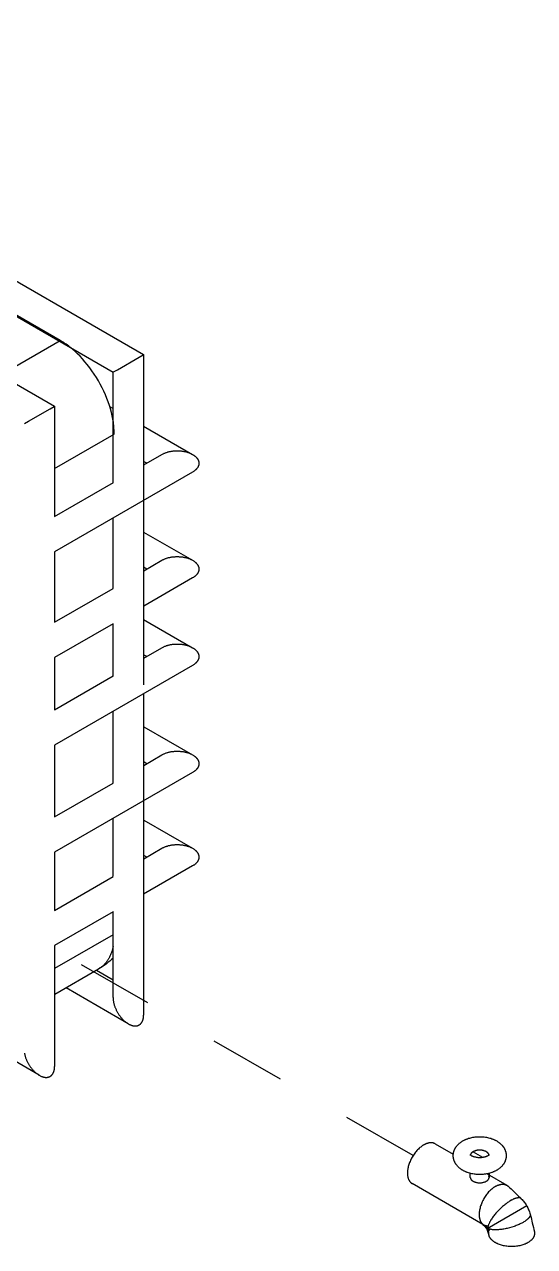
# Model space of a CAD drawing. Header units: millimetres. Extents: x 1.5 to 37.9, y -0.3 to 12.6.
# Drawn here: x 36.196 to 36.863, y 2.585 to 4.182 of the extents above; entities that cross this region are included whole.
import ezdxf

# ---------------------------------------------------------------- set-up
doc = ezdxf.new("R2010")
doc.units = ezdxf.units.MM
doc.linetypes.add('ACAD_ISO02W100', pattern=[15, 12, -3])
doc.layers.add('0.2', color=6, linetype='Continuous', lineweight=15)
doc.layers.add('0.3', color=4, linetype='Continuous', lineweight=20)

msp = doc.modelspace()

# ---------------------------------------------------------------- linework, layer by layer
at = {"layer": '0.2', "linetype": 'ACAD_ISO02W100', "lineweight": -3, "ltscale": 0.008}
msp.add_line((36.704, 2.704), (36.0042, 3.1068), dxfattribs=at)
at = {"layer": '0.3', "lineweight": -3}
for points in [[(35.6046, 4.1817), (36.3517, 3.7503)], [(36.3117, 3.7272), (35.6046, 4.1355)], [(35.4882, 4.1145), (36.2353, 3.6831)], [(36.2425, 3.7689), (35.6768, 4.0955)], [(36.1649, 3.7241), (36.2425, 3.7689)], [(36.3132, 3.6465), (36.3132, 3.6483), (36.3132, 3.6502), (36.3131, 3.652), (36.3129, 3.654), (36.3128, 3.6559), (36.3126, 3.6579), (36.3123, 3.66), (36.3121, 3.662), (36.3114, 3.6662), (36.3105, 3.6705), (36.3095, 3.6749), (36.3083, 3.6794), (36.3069, 3.6839), (36.3053, 3.6885), (36.3036, 3.6932), (36.3017, 3.6978), (36.2996, 3.7024), (36.2974, 3.7071), (36.295, 3.7116), (36.2925, 3.7162), (36.2899, 3.7206), (36.2871, 3.725), (36.2842, 3.7292), (36.2812, 3.7333), (36.2781, 3.7373), (36.275, 3.7411), (36.2718, 3.7447), (36.2686, 3.7482), (36.2653, 3.7515), (36.262, 3.7546), (36.2587, 3.7575), (36.2554, 3.7602), (36.2538, 3.7614), (36.2521, 3.7626), (36.2505, 3.7638), (36.2489, 3.7649), (36.2473, 3.766), (36.2457, 3.767), (36.2441, 3.768), (36.2425, 3.7689)], [(36.3176, 3.7306), (36.3459, 3.747)], [(36.3459, 3.747), (36.351, 3.7499)], [(36.3517, 3.7503), (36.3517, 3.319)], [(36.3117, 3.583), (36.3117, 3.7272)], [(36.3125, 3.7277), (36.3176, 3.7306)], [(36.2012, 3.6634), (36.2294, 3.6797)], [(36.2294, 3.6797), (36.2346, 3.6827)], [(36.2353, 3.6831), (36.2353, 3.5389)], [(36.3073, 3.6825), (36.3117, 3.68)], [(36.196, 3.6605), (36.2012, 3.6634)], [(36.3517, 3.6569), (36.4157, 3.62)], [(36.2354, 3.6015), (36.3132, 3.6465)], [(36.3757, 3.62), (36.3764, 3.6204), (36.3771, 3.6208), (36.3779, 3.6211), (36.3786, 3.6215), (36.3794, 3.6218), (36.3802, 3.6221), (36.381, 3.6224), (36.3818, 3.6227), (36.3827, 3.6229), (36.3835, 3.6232), (36.3844, 3.6234), (36.3852, 3.6236), (36.3861, 3.6238), (36.387, 3.624), (36.3879, 3.6241), (36.3887, 3.6243), (36.3896, 3.6244), (36.3905, 3.6245), (36.3913, 3.6246), (36.3922, 3.6246), (36.393, 3.6247), (36.3939, 3.6247), (36.3948, 3.6247), (36.3957, 3.6248)], [(36.3957, 3.6248), (36.3965, 3.6247), (36.3974, 3.6247), (36.3983, 3.6247), (36.3991, 3.6246), (36.4, 3.6246), (36.4009, 3.6245), (36.4017, 3.6244), (36.4026, 3.6243), (36.4035, 3.6241), (36.4043, 3.624), (36.4052, 3.6238), (36.4061, 3.6236), (36.4069, 3.6234), (36.4078, 3.6232), (36.4086, 3.6229), (36.4095, 3.6227), (36.4103, 3.6224), (36.4111, 3.6221), (36.4119, 3.6218), (36.4127, 3.6215), (36.4134, 3.6211), (36.4142, 3.6208), (36.4149, 3.6204), (36.4156, 3.62), (36.4163, 3.6196), (36.4169, 3.6192), (36.4176, 3.6188), (36.4182, 3.6183), (36.4187, 3.6179), (36.419, 3.6176), (36.4193, 3.6174), (36.4195, 3.6172), (36.4198, 3.6169), (36.42, 3.6167), (36.4203, 3.6165), (36.4205, 3.6162), (36.4207, 3.616), (36.4209, 3.6157), (36.4212, 3.6155), (36.4214, 3.6152), (36.4216, 3.615), (36.4217, 3.6147), (36.4219, 3.6145), (36.4221, 3.6142), (36.4222, 3.614), (36.4224, 3.6137), (36.4225, 3.6135), (36.4227, 3.6132), (36.4228, 3.613), (36.4229, 3.6127), (36.4231, 3.6125), (36.4232, 3.6122), (36.4233, 3.612), (36.4234, 3.6117), (36.4234, 3.6115), (36.4235, 3.6112), (36.4236, 3.611), (36.4237, 3.6107), (36.4237, 3.6105), (36.4238, 3.6102), (36.4238, 3.61), (36.4239, 3.6097), (36.4239, 3.6095), (36.4239, 3.6092), (36.4239, 3.6089), (36.4239, 3.6087), (36.4239, 3.6084)], [(36.3557, 3.6084), (36.3517, 3.6107)], [(36.352, 3.6063), (36.3757, 3.62)], [(36.4239, 3.6084), (36.4239, 3.6082), (36.4239, 3.6079), (36.4239, 3.6077), (36.4239, 3.6074), (36.4239, 3.6071), (36.4238, 3.6069), (36.4238, 3.6066), (36.4237, 3.6064), (36.4237, 3.6061), (36.4236, 3.6059), (36.4235, 3.6056), (36.4234, 3.6054), (36.4234, 3.6051), (36.4233, 3.6049), (36.4232, 3.6046), (36.4231, 3.6044), (36.4229, 3.6041), (36.4228, 3.6039), (36.4227, 3.6036), (36.4225, 3.6034), (36.4224, 3.6031), (36.4222, 3.6029), (36.4221, 3.6026), (36.4219, 3.6024), (36.4217, 3.6021), (36.4216, 3.6019), (36.4214, 3.6016), (36.4212, 3.6014), (36.4209, 3.6011), (36.4207, 3.6009), (36.4205, 3.6006), (36.4203, 3.6004), (36.42, 3.6001), (36.4198, 3.5999), (36.4195, 3.5997), (36.4193, 3.5994), (36.419, 3.5992), (36.4187, 3.599), (36.4182, 3.5985), (36.4176, 3.5981), (36.4169, 3.5977), (36.4163, 3.5973), (36.4157, 3.5969)], [(36.4157, 3.5969), (36.2353, 3.4927)], [(36.2353, 3.5389), (36.3121, 3.5833)], [(36.3117, 3.4448), (36.3117, 3.5369)], [(36.3517, 3.5186), (36.4157, 3.4817)], [(36.2353, 3.4927), (36.2353, 3.4007)], [(36.3521, 3.4681), (36.3757, 3.4817)], [(36.3757, 3.4817), (36.3764, 3.4821), (36.3771, 3.4825), (36.3779, 3.4829), (36.3786, 3.4832), (36.3794, 3.4835), (36.3802, 3.4839), (36.381, 3.4842), (36.3818, 3.4844), (36.3827, 3.4847), (36.3835, 3.4849), (36.3844, 3.4852), (36.3852, 3.4854), (36.3861, 3.4855), (36.387, 3.4857), (36.3879, 3.4859), (36.3887, 3.486), (36.3896, 3.4861), (36.3905, 3.4862), (36.3913, 3.4863), (36.3922, 3.4864), (36.393, 3.4864), (36.3939, 3.4865), (36.3948, 3.4865), (36.3957, 3.4865)], [(36.3957, 3.4865), (36.3965, 3.4865), (36.3974, 3.4865), (36.3983, 3.4864), (36.3991, 3.4864), (36.4, 3.4863), (36.4009, 3.4862), (36.4017, 3.4861), (36.4026, 3.486), (36.4035, 3.4859), (36.4043, 3.4857), (36.4052, 3.4855), (36.4061, 3.4854), (36.4069, 3.4852), (36.4078, 3.4849), (36.4086, 3.4847), (36.4095, 3.4844), (36.4103, 3.4842), (36.4111, 3.4839), (36.4119, 3.4835), (36.4127, 3.4832), (36.4134, 3.4829), (36.4142, 3.4825), (36.4149, 3.4821), (36.4156, 3.4817), (36.4163, 3.4814), (36.4169, 3.4809), (36.4176, 3.4805), (36.4182, 3.4801), (36.4187, 3.4796), (36.419, 3.4794), (36.4193, 3.4792), (36.4195, 3.4789), (36.4198, 3.4787), (36.42, 3.4785), (36.4203, 3.4782), (36.4205, 3.478), (36.4207, 3.4777), (36.4209, 3.4775), (36.4212, 3.4772), (36.4214, 3.477), (36.4216, 3.4767), (36.4217, 3.4765), (36.4219, 3.4762), (36.4221, 3.476), (36.4222, 3.4757), (36.4224, 3.4755), (36.4225, 3.4752), (36.4227, 3.475), (36.4228, 3.4747), (36.4229, 3.4745), (36.4231, 3.4742), (36.4232, 3.474), (36.4233, 3.4737), (36.4234, 3.4735), (36.4234, 3.4732), (36.4235, 3.473), (36.4236, 3.4727), (36.4237, 3.4725), (36.4237, 3.4722), (36.4238, 3.472), (36.4238, 3.4717), (36.4239, 3.4715), (36.4239, 3.4712), (36.4239, 3.4709), (36.4239, 3.4707), (36.4239, 3.4704), (36.4239, 3.4702)], [(36.3557, 3.4702), (36.3517, 3.4725)], [(36.4239, 3.4702), (36.4239, 3.4699), (36.4239, 3.4697), (36.4239, 3.4694), (36.4239, 3.4691), (36.4239, 3.4689), (36.4238, 3.4686), (36.4238, 3.4684), (36.4237, 3.4681), (36.4237, 3.4679), (36.4236, 3.4676), (36.4235, 3.4674), (36.4234, 3.4671), (36.4234, 3.4669), (36.4233, 3.4666), (36.4232, 3.4664), (36.4231, 3.4661), (36.4229, 3.4659), (36.4228, 3.4656), (36.4227, 3.4654), (36.4225, 3.4651), (36.4224, 3.4649), (36.4222, 3.4646), (36.4221, 3.4644), (36.4219, 3.4641), (36.4217, 3.4639), (36.4216, 3.4636), (36.4214, 3.4634), (36.4212, 3.4631), (36.4209, 3.4629), (36.4207, 3.4626), (36.4205, 3.4624), (36.4203, 3.4621), (36.42, 3.4619), (36.4198, 3.4617), (36.4195, 3.4614), (36.4193, 3.4612), (36.419, 3.461), (36.4187, 3.4607), (36.4182, 3.4603), (36.4176, 3.4599), (36.4169, 3.4594), (36.4163, 3.459), (36.4157, 3.4586)], [(36.4157, 3.4586), (36.3519, 3.4218)], [(36.2353, 3.4007), (36.3117, 3.4448)], [(36.3517, 3.4044), (36.4157, 3.3675)], [(36.3117, 3.3986), (36.2353, 3.3545)], [(36.3117, 3.3305), (36.3117, 3.3986)], [(36.3757, 3.3675), (36.3764, 3.3679), (36.3771, 3.3683), (36.3779, 3.3686), (36.3786, 3.369), (36.3794, 3.3693), (36.3802, 3.3696), (36.381, 3.3699), (36.3818, 3.3702), (36.3827, 3.3704), (36.3835, 3.3707), (36.3844, 3.3709), (36.3852, 3.3711), (36.3861, 3.3713), (36.387, 3.3715), (36.3879, 3.3716), (36.3887, 3.3717), (36.3896, 3.3719), (36.3905, 3.372), (36.3913, 3.372), (36.3922, 3.3721), (36.393, 3.3722), (36.3939, 3.3722), (36.3948, 3.3722), (36.3957, 3.3722)], [(36.3957, 3.3722), (36.3965, 3.3722), (36.3974, 3.3722), (36.3983, 3.3722), (36.3991, 3.3721), (36.4, 3.372), (36.4009, 3.372), (36.4017, 3.3719), (36.4026, 3.3717), (36.4035, 3.3716), (36.4043, 3.3715), (36.4052, 3.3713), (36.4061, 3.3711), (36.4069, 3.3709), (36.4078, 3.3707), (36.4086, 3.3704), (36.4095, 3.3702), (36.4103, 3.3699), (36.4111, 3.3696), (36.4119, 3.3693), (36.4127, 3.369), (36.4134, 3.3686), (36.4142, 3.3683), (36.4149, 3.3679), (36.4156, 3.3675), (36.4163, 3.3671), (36.4169, 3.3667), (36.4176, 3.3662), (36.4182, 3.3658), (36.4187, 3.3654), (36.419, 3.3651), (36.4193, 3.3649), (36.4195, 3.3647), (36.4198, 3.3644), (36.42, 3.3642), (36.4203, 3.3639), (36.4205, 3.3637), (36.4207, 3.3635), (36.4209, 3.3632), (36.4212, 3.363), (36.4214, 3.3627), (36.4216, 3.3625), (36.4217, 3.3622), (36.4219, 3.362), (36.4221, 3.3617), (36.4222, 3.3615), (36.4224, 3.3612), (36.4225, 3.361), (36.4227, 3.3607), (36.4228, 3.3605), (36.4229, 3.3602), (36.4231, 3.3599), (36.4232, 3.3597), (36.4233, 3.3595), (36.4234, 3.3592), (36.4234, 3.359), (36.4235, 3.3587), (36.4236, 3.3585), (36.4237, 3.3582), (36.4237, 3.358), (36.4238, 3.3577), (36.4238, 3.3574), (36.4239, 3.3572), (36.4239, 3.3569), (36.4239, 3.3567), (36.4239, 3.3564), (36.4239, 3.3562), (36.4239, 3.3559)], [(36.2353, 3.3545), (36.2353, 3.2864)], [(36.3557, 3.3559), (36.3517, 3.3582)], [(36.3519, 3.3537), (36.3757, 3.3675)], [(36.4239, 3.3559), (36.4239, 3.3557), (36.4239, 3.3554), (36.4239, 3.3551), (36.4239, 3.3549), (36.4239, 3.3546), (36.4238, 3.3544), (36.4238, 3.3541), (36.4237, 3.3539), (36.4237, 3.3536), (36.4236, 3.3534), (36.4235, 3.3531), (36.4234, 3.3529), (36.4234, 3.3526), (36.4233, 3.3524), (36.4232, 3.3521), (36.4231, 3.3519), (36.4229, 3.3516), (36.4228, 3.3514), (36.4227, 3.3511), (36.4225, 3.3509), (36.4224, 3.3506), (36.4222, 3.3503), (36.4221, 3.3501), (36.4219, 3.3499), (36.4217, 3.3496), (36.4216, 3.3493), (36.4214, 3.3491), (36.4212, 3.3488), (36.4209, 3.3486), (36.4207, 3.3484), (36.4205, 3.3481), (36.4203, 3.3479), (36.42, 3.3476), (36.4198, 3.3474), (36.4195, 3.3472), (36.4193, 3.3469), (36.419, 3.3467), (36.4187, 3.3465), (36.4182, 3.346), (36.4176, 3.3456), (36.4169, 3.3452), (36.4163, 3.3448), (36.4157, 3.3444)], [(36.4157, 3.3444), (36.2353, 3.2402)], [(36.2353, 3.2864), (36.3119, 3.3307)], [(36.3517, 3.3074), (36.3517, 2.8876)], [(36.3117, 3.1906), (36.3117, 3.2843)], [(36.3519, 3.2643), (36.4157, 3.2275)], [(36.2353, 3.2402), (36.2353, 3.1465)], [(36.3518, 3.2138), (36.3757, 3.2275)], [(36.3757, 3.2276), (36.3764, 3.2279), (36.3771, 3.2283), (36.3779, 3.2287), (36.3786, 3.229), (36.3794, 3.2294), (36.3802, 3.2297), (36.381, 3.23), (36.3818, 3.2302), (36.3827, 3.2305), (36.3835, 3.2307), (36.3844, 3.231), (36.3852, 3.2312), (36.3861, 3.2314), (36.387, 3.2315), (36.3879, 3.2317), (36.3887, 3.2318), (36.3896, 3.2319), (36.3905, 3.232), (36.3913, 3.2321), (36.3922, 3.2322), (36.393, 3.2322), (36.3939, 3.2323), (36.3948, 3.2323), (36.3957, 3.2323)], [(36.3957, 3.2323), (36.3965, 3.2323), (36.3974, 3.2323), (36.3983, 3.2322), (36.3991, 3.2322), (36.4, 3.2321), (36.4009, 3.232), (36.4017, 3.2319), (36.4026, 3.2318), (36.4035, 3.2317), (36.4043, 3.2315), (36.4052, 3.2314), (36.4061, 3.2312), (36.4069, 3.231), (36.4078, 3.2307), (36.4086, 3.2305), (36.4095, 3.2302), (36.4103, 3.23), (36.4111, 3.2297), (36.4119, 3.2294), (36.4127, 3.229), (36.4134, 3.2287), (36.4142, 3.2283), (36.4149, 3.2279), (36.4156, 3.2276), (36.4163, 3.2272), (36.4169, 3.2267), (36.4176, 3.2263), (36.4182, 3.2259), (36.4187, 3.2254), (36.419, 3.2252), (36.4193, 3.225), (36.4195, 3.2247), (36.4198, 3.2245), (36.42, 3.2243), (36.4203, 3.224), (36.4205, 3.2238), (36.4207, 3.2235), (36.4209, 3.2233), (36.4212, 3.2231), (36.4214, 3.2228), (36.4216, 3.2226), (36.4217, 3.2223), (36.4219, 3.222), (36.4221, 3.2218), (36.4222, 3.2215), (36.4224, 3.2213), (36.4225, 3.221), (36.4227, 3.2208), (36.4228, 3.2205), (36.4229, 3.2203), (36.4231, 3.22), (36.4232, 3.2198), (36.4233, 3.2195), (36.4234, 3.2193), (36.4234, 3.219), (36.4235, 3.2188), (36.4236, 3.2185), (36.4237, 3.2183), (36.4237, 3.218), (36.4238, 3.2178), (36.4238, 3.2175), (36.4239, 3.2173), (36.4239, 3.217), (36.4239, 3.2168), (36.4239, 3.2165), (36.4239, 3.2162), (36.4239, 3.216)], [(36.3557, 3.216), (36.3519, 3.2182)], [(36.4239, 3.216), (36.4239, 3.2157), (36.4239, 3.2155), (36.4239, 3.2152), (36.4239, 3.215), (36.4239, 3.2147), (36.4238, 3.2144), (36.4238, 3.2142), (36.4237, 3.2139), (36.4237, 3.2137), (36.4236, 3.2134), (36.4235, 3.2132), (36.4234, 3.2129), (36.4234, 3.2127), (36.4233, 3.2124), (36.4232, 3.2122), (36.4231, 3.212), (36.4229, 3.2117), (36.4228, 3.2114), (36.4227, 3.2112), (36.4225, 3.2109), (36.4224, 3.2107), (36.4222, 3.2104), (36.4221, 3.2102), (36.4219, 3.2099), (36.4217, 3.2097), (36.4216, 3.2094), (36.4214, 3.2092), (36.4212, 3.2089), (36.4209, 3.2087), (36.4207, 3.2084), (36.4205, 3.2082), (36.4203, 3.208), (36.42, 3.2077), (36.4198, 3.2075), (36.4195, 3.2072), (36.4193, 3.207), (36.419, 3.2068), (36.4187, 3.2065), (36.4182, 3.2061), (36.4176, 3.2057), (36.4169, 3.2052), (36.4163, 3.2048), (36.4157, 3.2044)], [(36.4157, 3.2044), (36.2353, 3.1003)], [(36.2353, 3.1465), (36.3119, 3.1907)], [(36.3117, 3.069), (36.3117, 3.1444)], [(36.3519, 3.1423), (36.4157, 3.1055)], [(36.2353, 3.1003), (36.2353, 3.0244)], [(36.3518, 3.0917), (36.3757, 3.1055)], [(36.3757, 3.1055), (36.3764, 3.1059), (36.3771, 3.1063), (36.3779, 3.1066), (36.3786, 3.107), (36.3794, 3.1073), (36.3802, 3.1076), (36.381, 3.1079), (36.3818, 3.1082), (36.3827, 3.1084), (36.3835, 3.1087), (36.3844, 3.1089), (36.3852, 3.1091), (36.3861, 3.1093), (36.387, 3.1095), (36.3879, 3.1096), (36.3887, 3.1098), (36.3896, 3.1099), (36.3905, 3.11), (36.3913, 3.1101), (36.3922, 3.1101), (36.393, 3.1102), (36.3939, 3.1102), (36.3948, 3.1103), (36.3957, 3.1103)], [(36.3957, 3.1103), (36.3965, 3.1103), (36.3974, 3.1102), (36.3983, 3.1102), (36.3991, 3.1101), (36.4, 3.1101), (36.4009, 3.11), (36.4017, 3.1099), (36.4026, 3.1098), (36.4035, 3.1096), (36.4043, 3.1095), (36.4052, 3.1093), (36.4061, 3.1091), (36.4069, 3.1089), (36.4078, 3.1087), (36.4086, 3.1084), (36.4095, 3.1082), (36.4103, 3.1079), (36.4111, 3.1076), (36.4119, 3.1073), (36.4127, 3.107), (36.4134, 3.1066), (36.4142, 3.1063), (36.4149, 3.1059), (36.4156, 3.1055), (36.4163, 3.1051), (36.4169, 3.1047), (36.4176, 3.1043), (36.4182, 3.1038), (36.4187, 3.1034), (36.419, 3.1032), (36.4193, 3.1029), (36.4195, 3.1027), (36.4198, 3.1025), (36.42, 3.1022), (36.4203, 3.102), (36.4205, 3.1017), (36.4207, 3.1015), (36.4209, 3.1012), (36.4212, 3.101), (36.4214, 3.1008), (36.4216, 3.1005), (36.4217, 3.1002), (36.4219, 3.1), (36.4221, 3.0997), (36.4222, 3.0995), (36.4224, 3.0992), (36.4225, 3.099), (36.4227, 3.0987), (36.4228, 3.0985), (36.4229, 3.0982), (36.4231, 3.098), (36.4232, 3.0977), (36.4233, 3.0975), (36.4234, 3.0972), (36.4234, 3.097), (36.4235, 3.0967), (36.4236, 3.0965), (36.4237, 3.0962), (36.4237, 3.096), (36.4238, 3.0957), (36.4238, 3.0955), (36.4239, 3.0952), (36.4239, 3.095), (36.4239, 3.0947), (36.4239, 3.0944), (36.4239, 3.0942), (36.4239, 3.0939)], [(36.4157, 3.0824), (36.3517, 3.0455)], [(36.3557, 3.0939), (36.3519, 3.0961)], [(36.4239, 3.0939), (36.4239, 3.0937), (36.4239, 3.0934), (36.4239, 3.0932), (36.4239, 3.0929), (36.4239, 3.0927), (36.4238, 3.0924), (36.4238, 3.0921), (36.4237, 3.0919), (36.4237, 3.0916), (36.4236, 3.0914), (36.4235, 3.0911), (36.4234, 3.0909), (36.4234, 3.0906), (36.4233, 3.0904), (36.4232, 3.0901), (36.4231, 3.0899), (36.4229, 3.0896), (36.4228, 3.0894), (36.4227, 3.0891), (36.4225, 3.0889), (36.4224, 3.0886), (36.4222, 3.0884), (36.4221, 3.0881), (36.4219, 3.0879), (36.4217, 3.0876), (36.4216, 3.0874), (36.4214, 3.0871), (36.4212, 3.0869), (36.4209, 3.0866), (36.4207, 3.0864), (36.4205, 3.0861), (36.4203, 3.0859), (36.42, 3.0857), (36.4198, 3.0854), (36.4195, 3.0852), (36.4193, 3.0849), (36.419, 3.0847), (36.4187, 3.0845), (36.4182, 3.084), (36.4176, 3.0836), (36.4169, 3.0832), (36.4163, 3.0828), (36.4157, 3.0824)], [(36.2353, 3.0244), (36.3119, 3.0687)], [(36.3117, 3.0224), (36.2353, 2.9783)], [(36.3117, 2.9107), (36.3117, 3.0228)], [(36.3117, 2.9924), (36.2353, 2.9483)], [(36.2353, 2.9783), (36.2353, 2.8204)], [(36.3117, 2.9773), (36.3114, 2.9757), (36.311, 2.974), (36.3105, 2.9724), (36.31, 2.9708), (36.3095, 2.9692), (36.3089, 2.9676), (36.3083, 2.9661), (36.3076, 2.9646), (36.3069, 2.9631), (36.3065, 2.9624), (36.3061, 2.9617), (36.3057, 2.961), (36.3053, 2.9603), (36.3049, 2.9597), (36.3045, 2.959), (36.3041, 2.9583), (36.3036, 2.9577), (36.3031, 2.9571), (36.3027, 2.9564), (36.3022, 2.9558), (36.3017, 2.9552), (36.3012, 2.9547), (36.3007, 2.9541), (36.3002, 2.9535), (36.2996, 2.953), (36.2991, 2.9525), (36.2986, 2.9519), (36.298, 2.9514), (36.2974, 2.9509), (36.2968, 2.9505), (36.2962, 2.95), (36.2957, 2.9495), (36.295, 2.9491), (36.2944, 2.9487), (36.2938, 2.9483), (36.2932, 2.9479), (36.2925, 2.9475)], [(36.3119, 2.9621), (36.3097, 2.96), (36.3074, 2.958), (36.3051, 2.9561), (36.3027, 2.9542), (36.3002, 2.9524), (36.2977, 2.9507), (36.2951, 2.9491), (36.2925, 2.9475)], [(36.2925, 2.9475), (36.2355, 2.9146)], [(36.2903, 2.9462), (36.3117, 2.9338)], [(36.3317, 2.8761), (36.2504, 2.923)], [(36.3117, 2.9107), (36.3117, 2.9099), (36.3118, 2.9091), (36.3118, 2.9082), (36.3119, 2.9074), (36.312, 2.9066), (36.3121, 2.9057), (36.3123, 2.9049), (36.3125, 2.904), (36.3127, 2.9032), (36.3129, 2.9023), (36.3131, 2.9015), (36.3134, 2.9006), (36.3136, 2.8998), (36.3139, 2.8989), (36.3142, 2.8981), (36.3145, 2.8973), (36.3149, 2.8965), (36.3152, 2.8957), (36.3156, 2.8949), (36.3159, 2.8941), (36.3163, 2.8933), (36.3167, 2.8926), (36.3171, 2.8918), (36.3176, 2.891)], [(36.3176, 2.891), (36.318, 2.8903), (36.3185, 2.8895), (36.3189, 2.8888), (36.3194, 2.8881), (36.3199, 2.8874), (36.3204, 2.8867), (36.3209, 2.886), (36.3215, 2.8853), (36.322, 2.8846), (36.3226, 2.8839), (36.3232, 2.8832), (36.3238, 2.8826), (36.3244, 2.8819), (36.325, 2.8813), (36.3256, 2.8807), (36.3263, 2.8801), (36.3269, 2.8795), (36.3276, 2.879), (36.3283, 2.8784), (36.3289, 2.8779), (36.3296, 2.8774), (36.3303, 2.877), (36.331, 2.8765), (36.3317, 2.8761)], [(36.3317, 2.8761), (36.3324, 2.8757), (36.333, 2.8754), (36.3337, 2.8751), (36.3344, 2.8748), (36.3351, 2.8745), (36.3354, 2.8744), (36.3357, 2.8743), (36.3361, 2.8741), (36.3364, 2.874), (36.3367, 2.8739), (36.3371, 2.8739), (36.3374, 2.8738), (36.3377, 2.8737), (36.338, 2.8736), (36.3383, 2.8736), (36.3387, 2.8735), (36.339, 2.8735), (36.3393, 2.8734), (36.3396, 2.8734), (36.3399, 2.8734), (36.3402, 2.8734), (36.3405, 2.8734), (36.3408, 2.8734), (36.3411, 2.8734), (36.3414, 2.8734), (36.3416, 2.8734), (36.3419, 2.8734), (36.3422, 2.8735), (36.3424, 2.8735), (36.3427, 2.8736), (36.343, 2.8736), (36.3432, 2.8737), (36.3435, 2.8737), (36.3437, 2.8738), (36.344, 2.8739), (36.3442, 2.874), (36.3445, 2.874), (36.3447, 2.8741), (36.3449, 2.8742), (36.3452, 2.8743), (36.3454, 2.8745), (36.3456, 2.8746), (36.3459, 2.8747)], [(36.3459, 2.8747), (36.3461, 2.8748), (36.3463, 2.875), (36.3465, 2.8751), (36.3467, 2.8753), (36.3469, 2.8754), (36.3471, 2.8756), (36.3473, 2.8757), (36.3475, 2.8759), (36.3477, 2.8761), (36.3479, 2.8763), (36.3481, 2.8765), (36.3482, 2.8767), (36.3484, 2.8769), (36.3486, 2.8771), (36.3487, 2.8773), (36.3489, 2.8775), (36.3491, 2.8777), (36.3492, 2.8779), (36.3494, 2.8782), (36.3495, 2.8784), (36.3497, 2.8787), (36.3498, 2.8789), (36.35, 2.8792), (36.3501, 2.8795), (36.3502, 2.8798), (36.3503, 2.8801), (36.3505, 2.8803), (36.3506, 2.8806), (36.3507, 2.881), (36.3508, 2.8813), (36.3509, 2.8816), (36.351, 2.8819), (36.3511, 2.8822), (36.3512, 2.8826), (36.3512, 2.8829), (36.3513, 2.8832), (36.3514, 2.8836), (36.3514, 2.8839), (36.3515, 2.8846), (36.3516, 2.8854), (36.3517, 2.8861), (36.3517, 2.8869), (36.3517, 2.8876)], [(36.2153, 2.8089), (36.1339, 2.8559)], [(36.1959, 2.8377), (36.196, 2.8368), (36.1962, 2.836), (36.1965, 2.8351), (36.1967, 2.8343), (36.1969, 2.8334), (36.1972, 2.8326), (36.1975, 2.8317), (36.1978, 2.8309), (36.1981, 2.8301), (36.1985, 2.8293), (36.1988, 2.8285), (36.1992, 2.8277), (36.1995, 2.8269), (36.1999, 2.8261), (36.2003, 2.8253), (36.2007, 2.8246), (36.2012, 2.8238)], [(36.2012, 2.8238), (36.2016, 2.8231), (36.2021, 2.8223), (36.2025, 2.8216), (36.203, 2.8209), (36.2035, 2.8202), (36.204, 2.8195), (36.2045, 2.8188), (36.205, 2.8181), (36.2056, 2.8174), (36.2062, 2.8167), (36.2068, 2.816), (36.2074, 2.8154), (36.208, 2.8147), (36.2086, 2.8141), (36.2092, 2.8135), (36.2099, 2.8129), (36.2105, 2.8123), (36.2112, 2.8118), (36.2118, 2.8112), (36.2125, 2.8107), (36.2132, 2.8102), (36.2139, 2.8098), (36.2146, 2.8093), (36.2153, 2.8089)], [(36.2294, 2.8075), (36.2297, 2.8076), (36.2299, 2.8078), (36.2301, 2.8079), (36.2303, 2.8081), (36.2305, 2.8082), (36.2307, 2.8084), (36.2309, 2.8085), (36.2311, 2.8087), (36.2313, 2.8089), (36.2315, 2.8091), (36.2317, 2.8093), (36.2318, 2.8094), (36.232, 2.8096), (36.2322, 2.8098), (36.2323, 2.8101), (36.2325, 2.8103), (36.2327, 2.8105), (36.2328, 2.8107), (36.233, 2.811), (36.2331, 2.8112), (36.2333, 2.8115), (36.2334, 2.8117), (36.2335, 2.812), (36.2337, 2.8123), (36.2338, 2.8126), (36.2339, 2.8128), (36.2341, 2.8131), (36.2342, 2.8134), (36.2343, 2.8137), (36.2344, 2.814), (36.2345, 2.8144), (36.2346, 2.8147), (36.2347, 2.815), (36.2347, 2.8153), (36.2348, 2.8157), (36.2349, 2.816), (36.235, 2.8164), (36.235, 2.8167), (36.2351, 2.8174), (36.2352, 2.8182), (36.2353, 2.8189), (36.2353, 2.8197), (36.2353, 2.8204)], [(36.2153, 2.8089), (36.216, 2.8085), (36.2166, 2.8082), (36.2173, 2.8078), (36.218, 2.8075), (36.2187, 2.8073), (36.219, 2.8072), (36.2193, 2.807), (36.2197, 2.8069), (36.22, 2.8068), (36.2203, 2.8067), (36.2207, 2.8066), (36.221, 2.8066), (36.2213, 2.8065), (36.2216, 2.8064), (36.2219, 2.8064), (36.2222, 2.8063), (36.2226, 2.8063), (36.2229, 2.8062), (36.2232, 2.8062), (36.2235, 2.8062), (36.2238, 2.8062), (36.2241, 2.8062), (36.2244, 2.8062), (36.2247, 2.8062), (36.2249, 2.8062), (36.2252, 2.8062), (36.2255, 2.8062), (36.2258, 2.8063), (36.226, 2.8063), (36.2263, 2.8063), (36.2266, 2.8064), (36.2268, 2.8065), (36.2271, 2.8065), (36.2273, 2.8066), (36.2276, 2.8067), (36.2278, 2.8067), (36.228, 2.8068), (36.2283, 2.8069), (36.2285, 2.807), (36.2288, 2.8071), (36.229, 2.8072), (36.2292, 2.8074), (36.2294, 2.8075)], [(36.7178, 2.7179), (36.7173, 2.7176), (36.7168, 2.7173), (36.7163, 2.717), (36.7158, 2.7167), (36.7154, 2.7163), (36.7149, 2.716), (36.7144, 2.7156), (36.7139, 2.7152), (36.7129, 2.7144), (36.7119, 2.7136), (36.7109, 2.7126), (36.7099, 2.7117), (36.709, 2.7106), (36.708, 2.7095), (36.7071, 2.7084), (36.7061, 2.7072), (36.7052, 2.706), (36.7044, 2.7047), (36.7036, 2.7034), (36.7028, 2.702), (36.702, 2.7007), (36.7013, 2.6993), (36.7006, 2.6979), (36.7, 2.6965), (36.6994, 2.6951), (36.6989, 2.6938), (36.6984, 2.6924), (36.698, 2.691), (36.6977, 2.6897), (36.6974, 2.6884), (36.6971, 2.6871), (36.6969, 2.6858), (36.6968, 2.6852), (36.6967, 2.6846), (36.6967, 2.684), (36.6966, 2.6834), (36.6966, 2.6828), (36.6966, 2.6822), (36.6965, 2.6817), (36.6965, 2.6811), (36.6965, 2.6806), (36.6966, 2.6801), (36.6966, 2.6795), (36.6966, 2.679), (36.6967, 2.6785), (36.6967, 2.6779), (36.6968, 2.6774), (36.6969, 2.6769), (36.697, 2.6764), (36.6971, 2.6759), (36.6972, 2.6754), (36.6974, 2.6749), (36.6975, 2.6744), (36.6977, 2.6739), (36.6978, 2.6734), (36.698, 2.673), (36.6982, 2.6725), (36.6984, 2.6721), (36.6986, 2.6719), (36.6987, 2.6717), (36.6988, 2.6715), (36.6989, 2.6713), (36.699, 2.6711), (36.6992, 2.6709), (36.6993, 2.6707), (36.6994, 2.6705), (36.6996, 2.6703), (36.6997, 2.6701), (36.6999, 2.6699), (36.7, 2.6697), (36.7001, 2.6696), (36.7003, 2.6694), (36.7005, 2.6692), (36.7006, 2.6691), (36.7008, 2.6689), (36.7009, 2.6687), (36.7011, 2.6686), (36.7013, 2.6684), (36.7015, 2.6683), (36.7016, 2.6682), (36.7018, 2.668), (36.702, 2.6679), (36.7022, 2.6678), (36.7024, 2.6676), (36.7026, 2.6675), (36.7028, 2.6674)], [(36.7328, 2.7194), (36.7326, 2.7195), (36.7324, 2.7196), (36.7322, 2.7197), (36.732, 2.7198), (36.7318, 2.7199), (36.7315, 2.72), (36.7313, 2.72), (36.7311, 2.7201), (36.7309, 2.7202), (36.7307, 2.7203), (36.7305, 2.7203), (36.7303, 2.7204), (36.73, 2.7205), (36.7298, 2.7205), (36.7296, 2.7206), (36.7294, 2.7206), (36.7291, 2.7206), (36.7289, 2.7207), (36.7287, 2.7207), (36.7284, 2.7207), (36.7282, 2.7207), (36.728, 2.7208), (36.7277, 2.7208), (36.7275, 2.7208), (36.7273, 2.7208), (36.727, 2.7208), (36.7268, 2.7208), (36.7265, 2.7208), (36.7261, 2.7207), (36.7256, 2.7207), (36.7251, 2.7206), (36.7246, 2.7205), (36.7241, 2.7204), (36.7236, 2.7203), (36.7231, 2.7202), (36.7226, 2.72), (36.7221, 2.7199), (36.7216, 2.7197), (36.7211, 2.7195), (36.7206, 2.7193), (36.7201, 2.7191), (36.7197, 2.7189), (36.7192, 2.7187), (36.7187, 2.7184), (36.7182, 2.7181), (36.7178, 2.7179)], [(36.7328, 2.7194), (36.7565, 2.7057)], [(36.7564, 2.704), (36.7564, 2.7044), (36.7564, 2.7048), (36.7564, 2.7052), (36.7565, 2.7056), (36.7565, 2.706), (36.7566, 2.7065), (36.7566, 2.7069), (36.7567, 2.7073), (36.7568, 2.7077), (36.7568, 2.708), (36.7569, 2.7084), (36.757, 2.7088), (36.7571, 2.7092), (36.7572, 2.7096), (36.7574, 2.71), (36.7575, 2.7104), (36.7576, 2.7108), (36.7578, 2.7111), (36.7579, 2.7115), (36.7581, 2.7119), (36.7583, 2.7122), (36.7584, 2.7126), (36.7586, 2.713), (36.7588, 2.7133), (36.759, 2.7137), (36.7592, 2.714), (36.7594, 2.7144), (36.7596, 2.7147), (36.7599, 2.7151), (36.7601, 2.7154), (36.7603, 2.7157), (36.7606, 2.7161), (36.761, 2.7166), (36.7614, 2.7171), (36.7619, 2.7176), (36.7623, 2.7181), (36.7628, 2.7186), (36.7633, 2.7191), (36.7638, 2.7196), (36.7643, 2.72), (36.7648, 2.7205), (36.7654, 2.7209), (36.7659, 2.7213), (36.7665, 2.7217), (36.7671, 2.7221), (36.7676, 2.7225), (36.7682, 2.7229), (36.7688, 2.7232), (36.7694, 2.7236), (36.77, 2.7239), (36.7707, 2.7242), (36.7713, 2.7245), (36.7719, 2.7248), (36.7725, 2.7251), (36.7732, 2.7254), (36.7738, 2.7256), (36.7745, 2.7259), (36.7752, 2.7261), (36.7765, 2.7266), (36.7779, 2.727), (36.7793, 2.7273), (36.7807, 2.7276), (36.7821, 2.7279), (36.7836, 2.7282), (36.785, 2.7284), (36.7865, 2.7285), (36.788, 2.7286), (36.7895, 2.7287), (36.791, 2.7287), (36.7925, 2.7287), (36.794, 2.7286), (36.7955, 2.7285), (36.797, 2.7284), (36.7985, 2.7282), (36.7999, 2.7279), (36.8013, 2.7276), (36.8027, 2.7273), (36.8041, 2.727), (36.8055, 2.7266), (36.8069, 2.7261), (36.8075, 2.7259), (36.8082, 2.7256), (36.8088, 2.7254), (36.8095, 2.7251), (36.8101, 2.7248), (36.8107, 2.7245), (36.8113, 2.7242), (36.812, 2.7239), (36.8126, 2.7236), (36.8132, 2.7232), (36.8138, 2.7229), (36.8144, 2.7225), (36.8149, 2.7221), (36.8155, 2.7217), (36.8161, 2.7213), (36.8166, 2.7209), (36.8172, 2.7205), (36.8177, 2.72), (36.8182, 2.7196), (36.8187, 2.7191), (36.8192, 2.7186), (36.8197, 2.7181), (36.8202, 2.7176), (36.8206, 2.7171), (36.821, 2.7166), (36.8214, 2.7161), (36.8217, 2.7157), (36.8219, 2.7154), (36.8222, 2.7151), (36.8224, 2.7147), (36.8226, 2.7144), (36.8228, 2.714), (36.823, 2.7137), (36.8232, 2.7133), (36.8234, 2.713), (36.8236, 2.7126), (36.8237, 2.7122), (36.8239, 2.7119), (36.8241, 2.7115), (36.8242, 2.7111), (36.8244, 2.7108), (36.8245, 2.7104), (36.8246, 2.71), (36.8248, 2.7096), (36.8249, 2.7092), (36.825, 2.7088), (36.8251, 2.7084), (36.8252, 2.708), (36.8252, 2.7077), (36.8253, 2.7073), (36.8254, 2.7069), (36.8254, 2.7065), (36.8255, 2.706), (36.8255, 2.7056), (36.8256, 2.7052), (36.8256, 2.7048), (36.8256, 2.7044), (36.8256, 2.704)], [(36.8132, 2.6848), (36.8126, 2.6844), (36.812, 2.6841), (36.8113, 2.6838), (36.8107, 2.6835), (36.8101, 2.6832), (36.8095, 2.6829), (36.8088, 2.6826), (36.8082, 2.6824), (36.8075, 2.6821), (36.8069, 2.6819), (36.8055, 2.6814), (36.8041, 2.681), (36.8027, 2.6807), (36.8013, 2.6804), (36.7999, 2.6801), (36.7985, 2.6798), (36.797, 2.6797), (36.7955, 2.6795), (36.794, 2.6794), (36.7925, 2.6793), (36.791, 2.6793), (36.7895, 2.6793), (36.788, 2.6794), (36.7865, 2.6795), (36.785, 2.6797), (36.7836, 2.6798), (36.7821, 2.6801), (36.7807, 2.6804), (36.7793, 2.6807), (36.7779, 2.681), (36.7765, 2.6814), (36.7752, 2.6819), (36.7745, 2.6821), (36.7738, 2.6824), (36.7732, 2.6826), (36.7725, 2.6829), (36.7719, 2.6832), (36.7713, 2.6835), (36.7707, 2.6838), (36.77, 2.6841), (36.7694, 2.6844), (36.7688, 2.6848), (36.7682, 2.6851), (36.7676, 2.6855), (36.7671, 2.6859), (36.7665, 2.6863), (36.7659, 2.6867), (36.7654, 2.6871), (36.7648, 2.6875), (36.7643, 2.688), (36.7638, 2.6884), (36.7633, 2.6889), (36.7628, 2.6894), (36.7623, 2.6899), (36.7619, 2.6904), (36.7614, 2.6909), (36.761, 2.6914), (36.7606, 2.6919), (36.7603, 2.6923), (36.7601, 2.6926), (36.7599, 2.6929), (36.7596, 2.6933), (36.7594, 2.6936), (36.7592, 2.694), (36.759, 2.6943), (36.7588, 2.6947), (36.7586, 2.695), (36.7584, 2.6954), (36.7583, 2.6958), (36.7581, 2.6961), (36.7579, 2.6965), (36.7578, 2.6969), (36.7576, 2.6973), (36.7575, 2.6976), (36.7574, 2.698), (36.7572, 2.6984), (36.7571, 2.6988), (36.757, 2.6992), (36.7569, 2.6996), (36.7568, 2.7), (36.7568, 2.7004), (36.7567, 2.7008), (36.7566, 2.7012), (36.7566, 2.7016), (36.7565, 2.702), (36.7565, 2.7024), (36.7564, 2.7028), (36.7564, 2.7032), (36.7564, 2.7036), (36.7564, 2.704)], [(36.7783, 2.7052), (36.7783, 2.7052), (36.7783, 2.7052), (36.7783, 2.7052), (36.7783, 2.7052), (36.7784, 2.7052), (36.7785, 2.7051), (36.7786, 2.705), (36.7789, 2.7048), (36.7792, 2.7046), (36.7795, 2.7044), (36.78, 2.7041), (36.7802, 2.704), (36.7804, 2.7038), (36.7807, 2.7037), (36.7809, 2.7036), (36.7812, 2.7035), (36.7815, 2.7034), (36.7817, 2.7033), (36.782, 2.7032), (36.7826, 2.7029), (36.7833, 2.7027), (36.784, 2.7025), (36.7847, 2.7024), (36.7854, 2.7022), (36.7862, 2.7021), (36.7869, 2.7019), (36.7877, 2.7018), (36.7885, 2.7017), (36.7893, 2.7017), (36.7902, 2.7016), (36.791, 2.7016), (36.7918, 2.7016), (36.7927, 2.7017), (36.7935, 2.7017), (36.7943, 2.7018), (36.7951, 2.7019), (36.7958, 2.7021), (36.7966, 2.7022), (36.7973, 2.7024), (36.798, 2.7025), (36.7987, 2.7027), (36.7994, 2.7029), (36.8, 2.7032), (36.8003, 2.7033), (36.8005, 2.7034), (36.8008, 2.7035), (36.8011, 2.7036), (36.8013, 2.7037), (36.8016, 2.7038), (36.8018, 2.704), (36.802, 2.7041)], [(36.8032, 2.7048), (36.8032, 2.7049), (36.8032, 2.705), (36.8032, 2.7051), (36.8031, 2.7051), (36.8031, 2.7052), (36.8031, 2.7053), (36.8031, 2.7054), (36.803, 2.7055), (36.803, 2.7056), (36.8029, 2.7058), (36.8028, 2.7059), (36.8028, 2.7061), (36.8027, 2.7062), (36.8026, 2.7063), (36.8025, 2.7065), (36.8024, 2.7066), (36.8023, 2.7068), (36.8022, 2.7069), (36.8021, 2.707), (36.802, 2.7072), (36.8019, 2.7073), (36.8018, 2.7074), (36.8016, 2.7076), (36.8015, 2.7077), (36.8014, 2.7078), (36.8012, 2.7079), (36.8011, 2.7081), (36.8009, 2.7082), (36.8008, 2.7083), (36.8006, 2.7084), (36.8005, 2.7085), (36.8003, 2.7086), (36.8002, 2.7087), (36.8, 2.7088), (36.7997, 2.709), (36.7995, 2.7091), (36.7993, 2.7092), (36.7991, 2.7093), (36.7989, 2.7095), (36.7987, 2.7096), (36.7984, 2.7097), (36.7982, 2.7098), (36.798, 2.7099), (36.7975, 2.71), (36.797, 2.7102), (36.7964, 2.7104), (36.7959, 2.7105), (36.7953, 2.7107), (36.7947, 2.7108), (36.7941, 2.7109), (36.7935, 2.711), (36.7929, 2.711), (36.7923, 2.7111), (36.7916, 2.7111), (36.791, 2.7111), (36.7904, 2.7111), (36.7897, 2.7111), (36.7891, 2.711), (36.7885, 2.711), (36.7879, 2.7109), (36.7873, 2.7108), (36.7867, 2.7107), (36.7861, 2.7105), (36.7856, 2.7104), (36.785, 2.7102), (36.7845, 2.71), (36.784, 2.7099), (36.7838, 2.7098), (36.7836, 2.7097), (36.7833, 2.7096), (36.7831, 2.7095), (36.7829, 2.7093), (36.7827, 2.7092), (36.7825, 2.7091), (36.7823, 2.709), (36.782, 2.7088), (36.7817, 2.7086), (36.7815, 2.7085), (36.7814, 2.7084), (36.7813, 2.7083), (36.7811, 2.7082), (36.781, 2.7081), (36.7808, 2.708), (36.7807, 2.7079), (36.7806, 2.7078), (36.7804, 2.7076), (36.7803, 2.7075), (36.7802, 2.7074), (36.7801, 2.7073), (36.78, 2.7071), (36.7799, 2.707), (36.7798, 2.7069), (36.7797, 2.7068), (36.7796, 2.7066), (36.7795, 2.7065), (36.7794, 2.7063), (36.7793, 2.7062), (36.7792, 2.7061), (36.7792, 2.7059), (36.7791, 2.7058), (36.779, 2.7056), (36.779, 2.7055), (36.7789, 2.7053), (36.7789, 2.7052), (36.7789, 2.7051), (36.7788, 2.705)], [(36.7823, 2.709), (36.7947, 2.7019)], [(36.802, 2.7041), (36.8025, 2.7044), (36.8028, 2.7046), (36.8031, 2.7048), (36.8034, 2.705), (36.8035, 2.7051), (36.8036, 2.7052), (36.8037, 2.7052), (36.8037, 2.7052), (36.8037, 2.7052), (36.8037, 2.7052), (36.8037, 2.7052), (36.8037, 2.7052)], [(36.8256, 2.704), (36.8256, 2.7036), (36.8256, 2.7032), (36.8256, 2.7028), (36.8255, 2.7024), (36.8255, 2.702), (36.8254, 2.7016), (36.8254, 2.7012), (36.8253, 2.7008), (36.8252, 2.7004), (36.8252, 2.7), (36.8251, 2.6996), (36.825, 2.6992), (36.8249, 2.6988), (36.8248, 2.6984), (36.8246, 2.698), (36.8245, 2.6976), (36.8244, 2.6973), (36.8242, 2.6969), (36.8241, 2.6965), (36.8239, 2.6961), (36.8237, 2.6958), (36.8236, 2.6954), (36.8234, 2.695), (36.8232, 2.6947), (36.823, 2.6943), (36.8228, 2.694), (36.8226, 2.6936), (36.8224, 2.6933), (36.8222, 2.6929), (36.8219, 2.6926), (36.8217, 2.6923), (36.8214, 2.6919), (36.821, 2.6914), (36.8206, 2.6909), (36.8202, 2.6904), (36.8197, 2.6899), (36.8192, 2.6894), (36.8187, 2.6889), (36.8182, 2.6884), (36.8177, 2.688), (36.8172, 2.6875), (36.8166, 2.6871), (36.8161, 2.6867), (36.8155, 2.6863), (36.8149, 2.6859), (36.8144, 2.6855), (36.8138, 2.6851), (36.8132, 2.6848)], [(36.7952, 2.614), (36.7028, 2.6674)], [(36.7787, 2.6756), (36.7787, 2.6808)], [(36.7787, 2.6756), (36.7787, 2.6755), (36.7787, 2.6754), (36.7787, 2.6753), (36.7787, 2.6752), (36.7787, 2.6751), (36.7787, 2.675), (36.7788, 2.675), (36.7788, 2.6749), (36.7788, 2.6748), (36.7788, 2.6747), (36.7788, 2.6746), (36.7789, 2.6745), (36.7789, 2.6744), (36.7789, 2.6743), (36.7789, 2.6742), (36.779, 2.6741), (36.779, 2.6741), (36.779, 2.674), (36.7791, 2.6739), (36.7791, 2.6738), (36.7792, 2.6737), (36.7792, 2.6736), (36.7792, 2.6735), (36.7793, 2.6734), (36.7793, 2.6734), (36.7794, 2.6733), (36.7794, 2.6732), (36.7795, 2.6731), (36.7796, 2.6729), (36.7797, 2.6728), (36.7798, 2.6726), (36.78, 2.6725), (36.7801, 2.6723), (36.7803, 2.6721), (36.7804, 2.672), (36.7806, 2.6719), (36.7807, 2.6717), (36.7809, 2.6716), (36.781, 2.6714), (36.7812, 2.6713), (36.7814, 2.6712), (36.7816, 2.671), (36.7817, 2.6709), (36.7819, 2.6708), (36.7821, 2.6707), (36.7823, 2.6706), (36.7825, 2.6705), (36.7827, 2.6704), (36.7829, 2.6702), (36.7831, 2.6701), (36.7833, 2.67), (36.7836, 2.6699), (36.7838, 2.6698), (36.784, 2.6697), (36.7845, 2.6696), (36.785, 2.6694), (36.7856, 2.6692), (36.7861, 2.6691), (36.7867, 2.6689), (36.7873, 2.6688), (36.7879, 2.6687), (36.7885, 2.6686), (36.7891, 2.6686), (36.7897, 2.6685), (36.7904, 2.6685), (36.791, 2.6685), (36.7916, 2.6685), (36.7923, 2.6685), (36.7929, 2.6686), (36.7935, 2.6686), (36.7941, 2.6687), (36.7947, 2.6688), (36.7953, 2.6689), (36.7959, 2.6691), (36.7964, 2.6692), (36.797, 2.6694), (36.7975, 2.6696), (36.798, 2.6697), (36.7982, 2.6698), (36.7984, 2.6699), (36.7987, 2.67), (36.7989, 2.6701), (36.7991, 2.6702), (36.7993, 2.6704), (36.7995, 2.6705), (36.7997, 2.6706), (36.7999, 2.6707), (36.8001, 2.6708), (36.8003, 2.6709), (36.8004, 2.671), (36.8006, 2.6712), (36.8008, 2.6713), (36.801, 2.6714), (36.8011, 2.6716), (36.8013, 2.6717), (36.8015, 2.6719), (36.8016, 2.672), (36.8018, 2.6721), (36.8019, 2.6723), (36.802, 2.6725), (36.8022, 2.6726), (36.8023, 2.6728), (36.8024, 2.6729), (36.8025, 2.6731), (36.8026, 2.6732), (36.8026, 2.6733), (36.8027, 2.6734), (36.8027, 2.6734), (36.8028, 2.6735), (36.8028, 2.6736), (36.8029, 2.6737), (36.8029, 2.6738), (36.8029, 2.6739), (36.803, 2.674), (36.803, 2.6741), (36.803, 2.6741), (36.8031, 2.6742), (36.8031, 2.6743), (36.8031, 2.6744), (36.8032, 2.6745), (36.8032, 2.6746), (36.8032, 2.6747), (36.8032, 2.6748), (36.8032, 2.6749), (36.8032, 2.675), (36.8033, 2.675), (36.8033, 2.6751), (36.8033, 2.6752), (36.8033, 2.6753), (36.8033, 2.6754), (36.8033, 2.6755), (36.8033, 2.6756)], [(36.8007, 2.6802), (36.8265, 2.6652)], [(36.8033, 2.6756), (36.8033, 2.6757), (36.8033, 2.6758), (36.8033, 2.676), (36.8033, 2.6761), (36.8032, 2.6762), (36.8032, 2.6764), (36.8032, 2.6765), (36.8032, 2.6766), (36.8031, 2.6767), (36.8031, 2.6769), (36.8031, 2.677), (36.803, 2.6771), (36.803, 2.6772), (36.8029, 2.6774), (36.8029, 2.6775), (36.8028, 2.6776)], [(36.8033, 2.6808), (36.8033, 2.6756)], [(36.8115, 2.6637), (36.8121, 2.6641), (36.8127, 2.6644), (36.8133, 2.6647), (36.8138, 2.6649), (36.8144, 2.6652), (36.815, 2.6654), (36.8156, 2.6656), (36.8162, 2.6658), (36.8168, 2.666), (36.8174, 2.6662), (36.8177, 2.6662), (36.818, 2.6663), (36.8183, 2.6664), (36.8186, 2.6664), (36.8189, 2.6665), (36.8192, 2.6665), (36.8195, 2.6665), (36.8198, 2.6666), (36.8201, 2.6666), (36.8204, 2.6666), (36.8206, 2.6666), (36.8209, 2.6666), (36.8212, 2.6666), (36.8215, 2.6666), (36.8218, 2.6666), (36.8221, 2.6666), (36.8224, 2.6666), (36.8226, 2.6665), (36.8229, 2.6665), (36.8232, 2.6664), (36.8235, 2.6664), (36.8237, 2.6663), (36.824, 2.6663), (36.8243, 2.6662), (36.8245, 2.6661), (36.8248, 2.666), (36.825, 2.6659), (36.8253, 2.6658), (36.8255, 2.6657), (36.8258, 2.6656), (36.826, 2.6655), (36.8263, 2.6654), (36.8265, 2.6652), (36.8267, 2.6651), (36.827, 2.665), (36.8272, 2.6648), (36.8274, 2.6647), (36.8276, 2.6645), (36.8278, 2.6643), (36.8281, 2.6641), (36.8283, 2.664), (36.8285, 2.6638), (36.8287, 2.6636), (36.8289, 2.6634)], [(36.8115, 2.6637), (36.8111, 2.6635), (36.8106, 2.6632), (36.8101, 2.6629), (36.8096, 2.6625), (36.8091, 2.6622), (36.8087, 2.6619), (36.8082, 2.6615), (36.8077, 2.6611), (36.8067, 2.6603), (36.8057, 2.6594), (36.8047, 2.6585), (36.8037, 2.6575), (36.8027, 2.6565), (36.8018, 2.6554), (36.8008, 2.6542), (36.7999, 2.653), (36.799, 2.6518), (36.7982, 2.6505), (36.7973, 2.6492), (36.7965, 2.6479), (36.7958, 2.6466), (36.7951, 2.6452), (36.7944, 2.6438), (36.7938, 2.6424), (36.7932, 2.641), (36.7927, 2.6396), (36.7922, 2.6382), (36.7918, 2.6369), (36.7914, 2.6355), (36.7911, 2.6342), (36.7909, 2.6329), (36.7907, 2.6317), (36.7906, 2.631), (36.7905, 2.6304), (36.7905, 2.6298), (36.7904, 2.6293), (36.7904, 2.6287), (36.7903, 2.6281), (36.7903, 2.6275), (36.7903, 2.627), (36.7903, 2.6265), (36.7903, 2.6259), (36.7904, 2.6254), (36.7904, 2.6248), (36.7905, 2.6243), (36.7905, 2.6238), (36.7906, 2.6233), (36.7907, 2.6227), (36.7908, 2.6222), (36.7909, 2.6217), (36.791, 2.6212), (36.7911, 2.6207), (36.7913, 2.6202), (36.7914, 2.6198), (36.7916, 2.6193), (36.7918, 2.6188), (36.792, 2.6184), (36.7922, 2.618), (36.7923, 2.6177), (36.7924, 2.6175), (36.7926, 2.6173), (36.7927, 2.6171), (36.7928, 2.6169), (36.7929, 2.6167), (36.7931, 2.6165), (36.7932, 2.6163), (36.7933, 2.6161), (36.7935, 2.616), (36.7936, 2.6158), (36.7938, 2.6156), (36.7939, 2.6154), (36.7941, 2.6152), (36.7942, 2.6151), (36.7944, 2.6149), (36.7946, 2.6148), (36.7947, 2.6146), (36.7949, 2.6144), (36.7951, 2.6143), (36.7952, 2.6142), (36.7954, 2.614), (36.7956, 2.6139), (36.7958, 2.6138), (36.796, 2.6136), (36.7961, 2.6135), (36.7963, 2.6134), (36.7965, 2.6133)], [(36.8289, 2.6634), (36.8294, 2.6629), (36.8301, 2.6622), (36.832, 2.6604), (36.8369, 2.6558), (36.8419, 2.6511), (36.844, 2.6491), (36.8448, 2.6483), (36.8454, 2.6476)], [(36.8525, 2.6384), (36.8525, 2.6384), (36.8006, 2.6084), (36.8006, 2.6084)], [(36.8315, 2.6452), (36.8305, 2.6446), (36.8296, 2.644), (36.8286, 2.6433), (36.8275, 2.6426), (36.8265, 2.6419), (36.8254, 2.6411), (36.8243, 2.6403), (36.8232, 2.6394), (36.8221, 2.6384), (36.8209, 2.6375), (36.8187, 2.6355), (36.8165, 2.6333), (36.8143, 2.6311), (36.8133, 2.63), (36.8123, 2.6288), (36.8113, 2.6277), (36.8104, 2.6266), (36.8095, 2.6254), (36.8086, 2.6243), (36.8078, 2.6232), (36.8071, 2.6221), (36.8064, 2.6211), (36.8057, 2.62), (36.8051, 2.619), (36.8045, 2.618), (36.804, 2.6171), (36.8036, 2.6162), (36.8032, 2.6153), (36.8028, 2.6145), (36.8026, 2.6138), (36.8023, 2.6131), (36.8022, 2.6128), (36.8021, 2.6125), (36.802, 2.6121), (36.8019, 2.6118), (36.8019, 2.6115), (36.8018, 2.6112), (36.8017, 2.6109), (36.8017, 2.6106), (36.8016, 2.6103), (36.8016, 2.61), (36.8016, 2.6097), (36.8015, 2.6094), (36.8015, 2.6091), (36.8015, 2.609), (36.8015, 2.6088), (36.8015, 2.6087), (36.8016, 2.6086), (36.8016, 2.6084), (36.8016, 2.6083), (36.8016, 2.6082), (36.8016, 2.6081), (36.8016, 2.6079), (36.8016, 2.6078), (36.8017, 2.6077), (36.8017, 2.6076), (36.8017, 2.6075), (36.8018, 2.6073), (36.8018, 2.6072), (36.8018, 2.6071), (36.8019, 2.607), (36.8019, 2.6069), (36.802, 2.6068), (36.802, 2.6067), (36.8021, 2.6066), (36.8021, 2.6065), (36.8022, 2.6064), (36.8022, 2.6063), (36.8023, 2.6062), (36.8023, 2.6061), (36.8024, 2.606), (36.8025, 2.606), (36.8025, 2.6059), (36.8026, 2.6058)], [(36.8454, 2.6476), (36.8454, 2.6477), (36.8453, 2.6477), (36.8453, 2.6478), (36.8452, 2.6478), (36.8452, 2.6479), (36.8451, 2.6479), (36.845, 2.648), (36.845, 2.648), (36.8449, 2.6481), (36.8449, 2.6481), (36.8448, 2.6482), (36.8447, 2.6482), (36.8447, 2.6482), (36.8446, 2.6483), (36.8445, 2.6483), (36.8445, 2.6484), (36.8444, 2.6484), (36.8443, 2.6484), (36.8442, 2.6485), (36.8442, 2.6485), (36.8441, 2.6485), (36.844, 2.6485), (36.8439, 2.6486), (36.8438, 2.6486), (36.8438, 2.6486), (36.8437, 2.6487), (36.8435, 2.6487), (36.8433, 2.6487), (36.8432, 2.6488), (36.843, 2.6488), (36.8428, 2.6488), (36.8426, 2.6488), (36.8424, 2.6489), (36.8422, 2.6489), (36.842, 2.6489), (36.8418, 2.6489), (36.8416, 2.6489), (36.8414, 2.6488), (36.8412, 2.6488), (36.841, 2.6488), (36.8408, 2.6488), (36.8405, 2.6488), (36.8403, 2.6487), (36.8399, 2.6486), (36.8394, 2.6485), (36.8389, 2.6484), (36.8384, 2.6483), (36.8379, 2.6481), (36.8374, 2.648), (36.8369, 2.6478), (36.8364, 2.6476), (36.8358, 2.6474), (36.8353, 2.6471), (36.8348, 2.6469), (36.8337, 2.6464), (36.8326, 2.6458), (36.8315, 2.6452)], [(36.8324, 2.6466), (36.8323, 2.6461)], [(36.8454, 2.6477), (36.8464, 2.6466), (36.8474, 2.6455), (36.8483, 2.6444), (36.8493, 2.6432), (36.8501, 2.6421), (36.851, 2.6409), (36.8517, 2.6397), (36.8521, 2.639), (36.8525, 2.6384), (36.8529, 2.6378), (36.8532, 2.6371), (36.8539, 2.6358), (36.8545, 2.6345), (36.855, 2.6332), (36.8556, 2.6318), (36.8561, 2.6304), (36.8566, 2.629), (36.857, 2.6276)], [(36.857, 2.6276), (36.857, 2.6276), (36.857, 2.6275), (36.857, 2.6274), (36.857, 2.6273), (36.8571, 2.6273), (36.8571, 2.6272), (36.8571, 2.6271), (36.8571, 2.627), (36.8571, 2.627), (36.8571, 2.6269), (36.8571, 2.6268), (36.8571, 2.6267), (36.8571, 2.6267), (36.8571, 2.6266), (36.8571, 2.6265), (36.8571, 2.6264), (36.8571, 2.6263), (36.8571, 2.6263), (36.8571, 2.6262), (36.8571, 2.6261), (36.857, 2.626), (36.857, 2.6259), (36.857, 2.6259), (36.857, 2.6258), (36.857, 2.6257), (36.857, 2.6256), (36.8569, 2.6254), (36.8569, 2.6253), (36.8568, 2.6251), (36.8567, 2.6249), (36.8567, 2.6248), (36.8566, 2.6246), (36.8565, 2.6244), (36.8564, 2.6243), (36.8563, 2.6241), (36.8562, 2.6239), (36.8561, 2.6237), (36.856, 2.6236), (36.8559, 2.6234), (36.8557, 2.6232), (36.8556, 2.623), (36.8555, 2.6229), (36.8553, 2.6227), (36.855, 2.6223), (36.8547, 2.622), (36.8543, 2.6216), (36.854, 2.6212), (36.8536, 2.6209), (36.8532, 2.6205), (36.8528, 2.6202), (36.8523, 2.6198), (36.8519, 2.6195), (36.8514, 2.6191), (36.851, 2.6188), (36.85, 2.6181), (36.8489, 2.6175), (36.8479, 2.6168)], [(36.857, 2.6277), (36.8572, 2.6268), (36.8575, 2.6257), (36.8582, 2.623), (36.8597, 2.6164), (36.8612, 2.6099), (36.8618, 2.6073), (36.8621, 2.6063), (36.8623, 2.6056)], [(36.7942, 2.6151), (36.7941, 2.6153), (36.7939, 2.6154), (36.7938, 2.6156), (36.7936, 2.6158), (36.7935, 2.6159), (36.7934, 2.6161), (36.7932, 2.6163), (36.7931, 2.6164), (36.793, 2.6166), (36.7929, 2.6168), (36.7926, 2.6172), (36.7924, 2.6176), (36.7922, 2.618)], [(36.8002, 2.6085), (36.7962, 2.6129), (36.7942, 2.6151)], [(36.8024, 2.6119), (36.802, 2.6119), (36.8016, 2.6119), (36.8012, 2.6119), (36.8008, 2.6119), (36.8004, 2.612), (36.8001, 2.612), (36.7997, 2.6121), (36.7993, 2.6122), (36.7991, 2.6122), (36.7989, 2.6123), (36.7988, 2.6123), (36.7986, 2.6124), (36.7984, 2.6124), (36.7982, 2.6125), (36.798, 2.6126), (36.7979, 2.6126), (36.7977, 2.6127), (36.7975, 2.6128), (36.7974, 2.6128), (36.7972, 2.6129), (36.797, 2.613), (36.7969, 2.6131), (36.7967, 2.6132), (36.7965, 2.6133)], [(36.8013, 2.6091), (36.8011, 2.6093), (36.801, 2.6093), (36.8009, 2.6094), (36.8008, 2.6095), (36.8007, 2.6095), (36.8006, 2.6096), (36.8006, 2.6097), (36.8005, 2.6098), (36.8004, 2.6098), (36.8003, 2.6099), (36.8002, 2.61), (36.8002, 2.6101), (36.8001, 2.6101), (36.8, 2.6102), (36.8, 2.6103), (36.7999, 2.6104), (36.7998, 2.6105), (36.7998, 2.6105), (36.7997, 2.6106), (36.7997, 2.6107), (36.7996, 2.6108), (36.7996, 2.6109), (36.7995, 2.611), (36.7995, 2.6111), (36.7995, 2.6111), (36.7994, 2.6112), (36.7994, 2.6113), (36.7994, 2.6114), (36.7993, 2.6115), (36.7993, 2.6116), (36.7993, 2.6117)], [(36.8016, 2.6069), (36.8014, 2.6071), (36.8012, 2.6074), (36.8011, 2.6076), (36.801, 2.6077), (36.8009, 2.6079), (36.8008, 2.6081), (36.8007, 2.6082), (36.8006, 2.6084), (36.8004, 2.6086), (36.8004, 2.6088), (36.8003, 2.6089), (36.8002, 2.6091), (36.8001, 2.6093), (36.8, 2.6095), (36.7999, 2.6098), (36.7997, 2.6103), (36.7996, 2.6107)], [(36.8032, 2.5996), (36.8023, 2.6024), (36.8002, 2.6086)], [(36.8479, 2.6168), (36.8469, 2.6163), (36.8459, 2.6158), (36.8448, 2.6152), (36.8437, 2.6147), (36.8425, 2.6141), (36.8413, 2.6136), (36.84, 2.613), (36.8387, 2.6125), (36.8373, 2.612), (36.8359, 2.6115), (36.833, 2.6106), (36.8301, 2.6097), (36.8271, 2.609), (36.8256, 2.6087), (36.8241, 2.6084), (36.8226, 2.6081), (36.8212, 2.6078), (36.8198, 2.6076), (36.8184, 2.6075), (36.817, 2.6073), (36.8157, 2.6072), (36.8144, 2.6071), (36.8132, 2.6071), (36.812, 2.607), (36.8109, 2.6071), (36.8098, 2.6071), (36.8088, 2.6072), (36.8078, 2.6072), (36.8069, 2.6073), (36.8061, 2.6075), (36.8057, 2.6076), (36.8053, 2.6076), (36.8049, 2.6077), (36.8045, 2.6078), (36.8041, 2.6079), (36.8038, 2.608), (36.8034, 2.6081), (36.8031, 2.6083), (36.8028, 2.6084), (36.8024, 2.6085), (36.8021, 2.6087), (36.802, 2.6087), (36.8018, 2.6088), (36.8017, 2.6089), (36.8016, 2.609), (36.8014, 2.6091), (36.8013, 2.6091)], [(36.8028, 2.6057), (36.8026, 2.6058)], [(36.8032, 2.5996), (36.8031, 2.5999), (36.803, 2.6002), (36.8029, 2.6006), (36.8029, 2.6009), (36.8028, 2.6013), (36.8028, 2.6016), (36.8028, 2.6019), (36.8027, 2.6023), (36.8027, 2.6026), (36.8028, 2.603), (36.8028, 2.6033), (36.8028, 2.6036), (36.8029, 2.604), (36.8029, 2.6043), (36.803, 2.6046), (36.8031, 2.605)], [(36.8034, 2.6062), (36.8035, 2.6064), (36.8036, 2.6066), (36.8037, 2.6068), (36.8038, 2.6071), (36.8039, 2.6073), (36.804, 2.6075), (36.8041, 2.6077), (36.8042, 2.6079)], [(36.8481, 2.6174), (36.8485, 2.6172)], [(36.8623, 2.6056), (36.8623, 2.6053), (36.8624, 2.605), (36.8625, 2.6048), (36.8625, 2.6045), (36.8626, 2.6042), (36.8626, 2.604), (36.8627, 2.6037), (36.8627, 2.6034), (36.8627, 2.6031), (36.8627, 2.6029), (36.8627, 2.6026), (36.8627, 2.6023), (36.8627, 2.602), (36.8627, 2.6018), (36.8627, 2.6015), (36.8626, 2.6012), (36.8626, 2.601), (36.8626, 2.6007), (36.8625, 2.6004), (36.8624, 2.6002), (36.8624, 2.5999), (36.8623, 2.5996), (36.8622, 2.5994), (36.8621, 2.5991), (36.862, 2.5988), (36.8619, 2.5986), (36.8618, 2.5983), (36.8617, 2.598), (36.8616, 2.5978), (36.8615, 2.5975), (36.8613, 2.5973), (36.8612, 2.597), (36.861, 2.5968), (36.8609, 2.5965), (36.8607, 2.5963), (36.8605, 2.596), (36.8604, 2.5958), (36.8602, 2.5955), (36.86, 2.5953), (36.8598, 2.5951), (36.8596, 2.5948), (36.8594, 2.5946), (36.8592, 2.5944), (36.859, 2.5942), (36.8586, 2.5937), (36.8581, 2.5933), (36.8576, 2.5929), (36.8572, 2.5925), (36.8567, 2.5921), (36.8561, 2.5917), (36.8556, 2.5913), (36.8551, 2.5909), (36.8545, 2.5906), (36.8539, 2.5903)], [(36.8539, 2.5903), (36.8535, 2.59), (36.853, 2.5897), (36.8525, 2.5895), (36.852, 2.5892), (36.8514, 2.589), (36.8509, 2.5887), (36.8503, 2.5885), (36.8497, 2.5882), (36.8485, 2.5878), (36.8473, 2.5874), (36.846, 2.587), (36.8446, 2.5866), (36.8433, 2.5863), (36.8418, 2.586), (36.8404, 2.5858), (36.8389, 2.5856), (36.8374, 2.5854), (36.8358, 2.5853), (36.8343, 2.5852), (36.8327, 2.5852), (36.8312, 2.5852), (36.8296, 2.5853), (36.8281, 2.5854), (36.8266, 2.5856), (36.8251, 2.5858), (36.8236, 2.586), (36.8222, 2.5863), (36.8208, 2.5866), (36.8195, 2.587), (36.8182, 2.5874), (36.8169, 2.5878), (36.8157, 2.5882), (36.8152, 2.5885), (36.8146, 2.5887), (36.8141, 2.589), (36.8135, 2.5892), (36.813, 2.5895), (36.8125, 2.5897), (36.812, 2.59), (36.8115, 2.5903), (36.8108, 2.5907), (36.8101, 2.5912), (36.8094, 2.5917), (36.809, 2.5919), (36.8087, 2.5922), (36.8084, 2.5924), (36.808, 2.5927), (36.8077, 2.5929), (36.8074, 2.5932), (36.8071, 2.5935), (36.8068, 2.5938), (36.8065, 2.5941), (36.8063, 2.5944), (36.806, 2.5947), (36.8057, 2.595), (36.8055, 2.5953), (36.8052, 2.5956), (36.805, 2.5959), (36.8048, 2.5962), (36.8046, 2.5965), (36.8044, 2.5969), (36.8042, 2.5972), (36.804, 2.5975), (36.8038, 2.5979), (36.8037, 2.5982), (36.8035, 2.5985), (36.8034, 2.5989), (36.8033, 2.5992), (36.8032, 2.5996)]]:
    msp.add_lwpolyline(points, dxfattribs=at)

doc.saveas('drawing.dxf')
